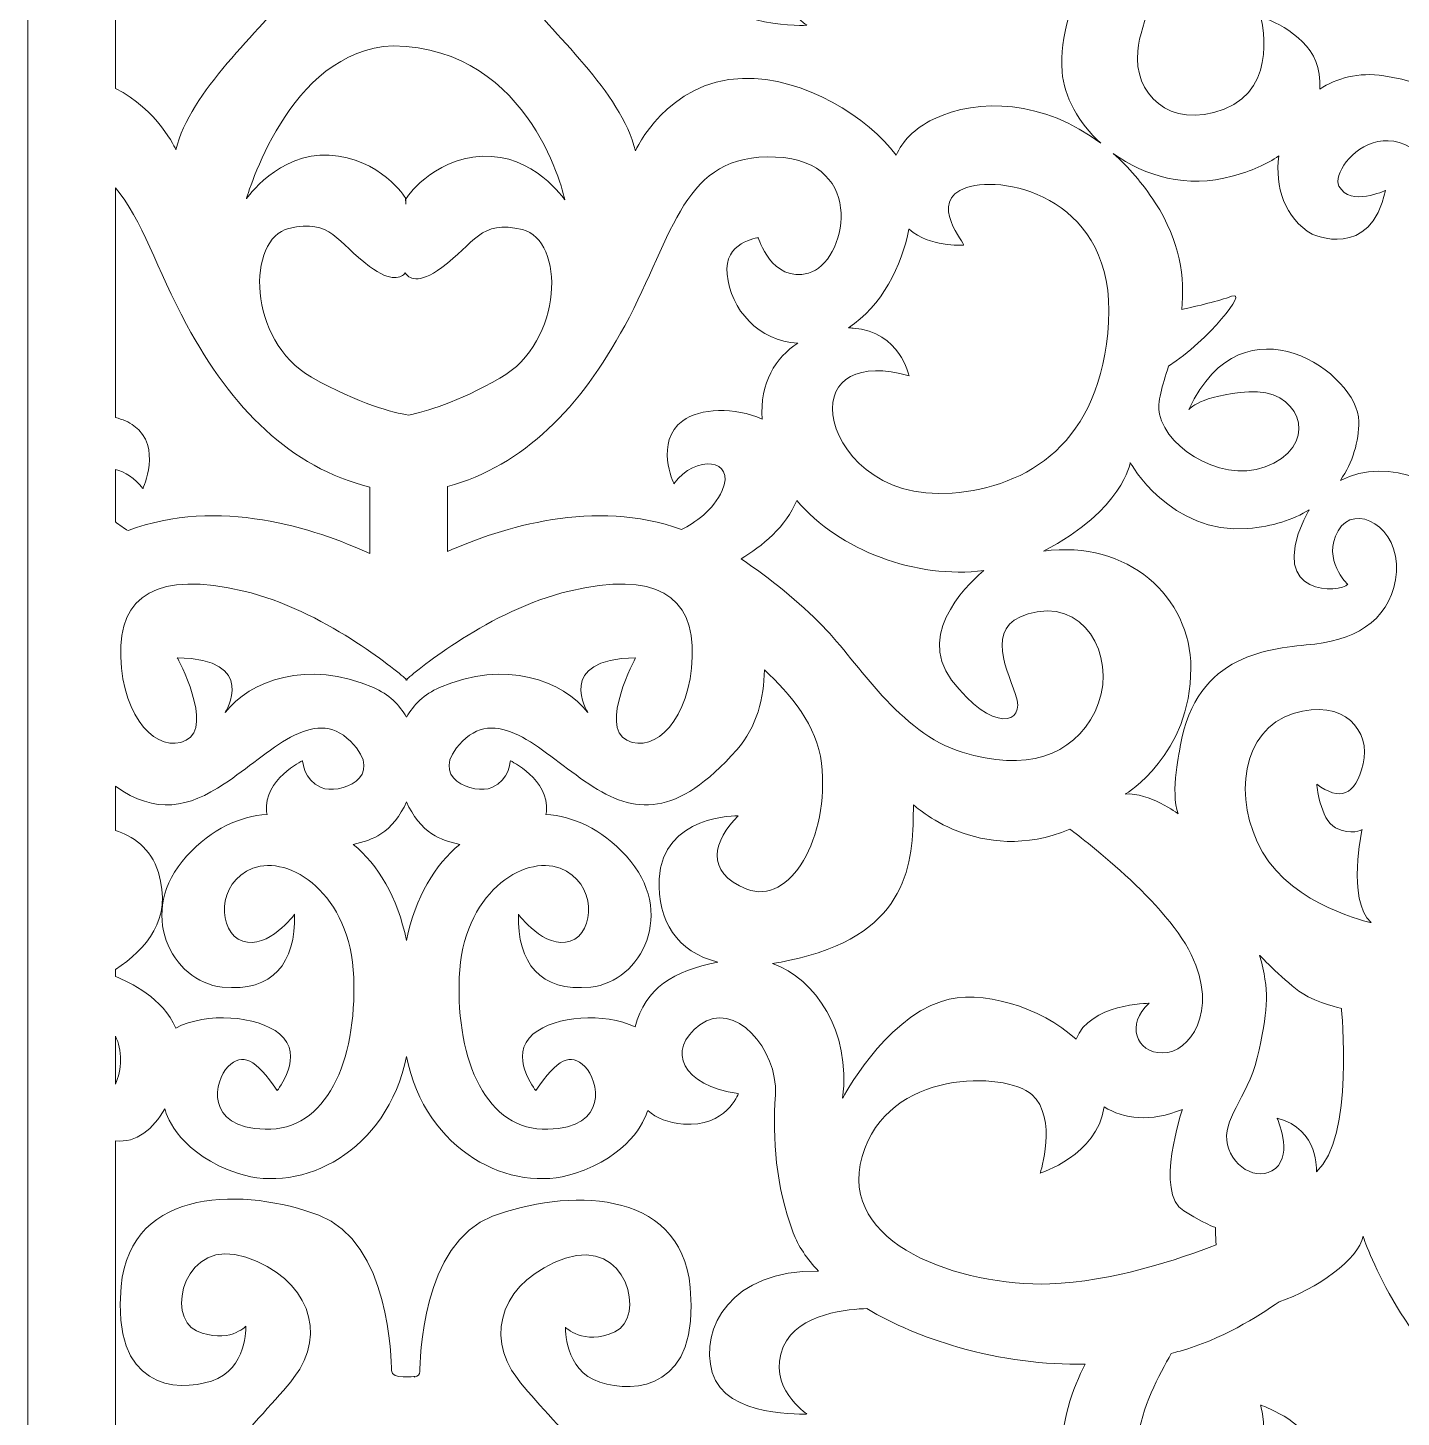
# Model space of a CAD drawing. Header units: centimetres. Extents: x 11.9 to 35.9, y -12.9 to 10.3.
# Drawn here: x 11.898 to 16.064, y 2.754 to 6.968 of the extents above; entities that cross this region are included whole.
import ezdxf

# ---------------------------------------------------------------- set-up
doc = ezdxf.new("R2010")
doc.units = ezdxf.units.CM
doc.header["$MEASUREMENT"] = 0
doc.layers.add('layer 1', color=7, linetype='Continuous')

msp = doc.modelspace()

# ---------------------------------------------------------------- linework, layer by layer
at = {"layer": 'layer 1', "color": 242, "lineweight": 9}
for points, knots in [([(11.89757, 10.312), (11.89757, 10.312), (23.25708, 10.312), (23.25708, 10.312), (23.25708, 10.312), (23.25708, 10.312), (23.25708, -12.93846), (23.25708, -12.93846), (23.25708, -12.93846), (23.25708, -12.93846), (11.89757, -12.93846), (11.89757, -12.93846), (11.89757, -12.93846), (11.89757, -12.93846), (11.89757, 10.312), (11.89757, 10.312)], [0, 0, 0, 0, 0.2, 0.2, 0.2, 0.2, 0.4, 0.4, 0.4, 0.4, 0.6, 0.6, 0.6, 0.6, 1, 1, 1, 1]), ([(12.16329, 6.78386), (12.16329, 6.78386), (12.16329, 7.80465), (12.16329, 7.80465), (12.16329, 7.80465), (12.22733, 7.79621), (12.27875, 7.84083), (12.31296, 7.90133), (12.31296, 7.90133), (12.32061, 7.87391), (12.36172, 7.76241), (12.53703, 7.70498), (12.53703, 7.70498), (12.72886, 7.64221), (12.98832, 7.77133), (13.0463, 8.06028), (13.0463, 8.06028), (13.10427, 7.77133), (13.36379, 7.64221), (13.55556, 7.70498), (13.55556, 7.70498), (13.72142, 7.75931), (13.76724, 7.86201), (13.77815, 7.89618), (13.77815, 7.89618), (13.80425, 7.87278), (13.84024, 7.85901), (13.88634, 7.85523), (13.88634, 7.85523), (14.01539, 7.84456), (14.05288, 7.94736), (14.05288, 7.94736), (14.05288, 7.94736), (13.88214, 7.97215), (13.83222, 8.07845), (13.9363, 8.15641), (13.9363, 8.15641), (14.0404, 8.23433), (14.1736, 8.08199), (14.16532, 7.94379), (14.16532, 7.94379), (14.15696, 7.80562), (14.16532, 7.67098), (14.21938, 7.52566), (14.21938, 7.52566), (14.23445, 7.4853), (14.26079, 7.446), (14.29627, 7.40877), (14.29627, 7.40877), (14.02983, 7.41343), (13.93528, 7.2355), (13.97368, 7.10152), (13.97368, 7.10152), (14.01361, 6.96221), (14.26113, 6.9758), (14.26113, 6.9758), (14.26113, 6.9758), (14.26113, 6.9758), (14.13739, 7.05738), (14.18932, 7.17968), (14.18932, 7.17968), (14.23325, 7.2832), (14.3942, 7.29429), (14.44281, 7.29522), (14.44281, 7.29522), (14.5221, 7.24807), (14.61657, 7.208), (14.71897, 7.17847), (14.71897, 7.17847), (14.8513, 7.14026), (14.98257, 7.12485), (15.10471, 7.12686), (15.10471, 7.12686), (15.06936, 7.05619), (15.02631, 6.94497), (15.03487, 6.83469), (15.03487, 6.83469), (15.04067, 6.7594), (15.08446, 6.6801), (15.15247, 6.61791), (15.15247, 6.61791), (14.98029, 6.74817), (14.78077, 6.7572), (14.6448, 6.69112), (14.6448, 6.69112), (14.58593, 6.66249), (14.5506, 6.62351), (14.53181, 6.58196), (14.53181, 6.58196), (14.4483, 6.69404), (14.254, 6.82047), (14.06536, 6.81463), (14.06536, 6.81463), (13.83637, 6.80753), (13.74061, 6.59494), (13.74061, 6.59494), (13.74061, 6.59494), (13.69901, 6.77209), (13.48669, 6.9528), (13.38258, 7.08746), (13.38258, 7.08746), (13.27849, 7.22209), (13.34094, 7.38864), (13.52832, 7.45246), (13.52832, 7.45246), (13.71566, 7.51623), (13.77396, 7.27173), (13.6782, 7.22916), (13.6782, 7.22916), (13.58248, 7.18666), (13.52832, 7.24338), (13.52832, 7.24338), (13.52832, 7.24338), (13.52832, 7.24338), (13.52416, 7.11225), (13.63239, 7.07683), (13.63239, 7.07683), (13.74061, 7.04139), (13.9363, 7.05556), (13.90716, 7.36385), (13.90716, 7.36385), (13.878, 7.67213), (13.52416, 7.66145), (13.30763, 7.57997), (13.30763, 7.57997), (13.09114, 7.49849), (13.08698, 7.13703), (13.08698, 7.10872), (13.08698, 7.10872), (13.08698, 7.09995), (13.08017, 7.09489), (13.07079, 7.0921), (13.07079, 7.0921), (13.07079, 7.0921), (13.07146, 7.0944), (13.07146, 7.0944), (13.07146, 7.0944), (13.07146, 7.0944), (13.00067, 7.08375), (13.00067, 7.11213), (13.00067, 7.11213), (13.00067, 7.14044), (12.99652, 7.50187), (12.78003, 7.58337), (12.78003, 7.58337), (12.56356, 7.66487), (12.20966, 7.67554), (12.1805, 7.36724), (12.1805, 7.36724), (12.15136, 7.05897), (12.34703, 7.0448), (12.45529, 7.08025), (12.45529, 7.08025), (12.56356, 7.11566), (12.55936, 7.24675), (12.55936, 7.24675), (12.55936, 7.24675), (12.55936, 7.24675), (12.50525, 7.19006), (12.4095, 7.23259), (12.4095, 7.23259), (12.31376, 7.2751), (12.37206, 7.51959), (12.55936, 7.4558), (12.55936, 7.4558), (12.74673, 7.39204), (12.80916, 7.22551), (12.70509, 7.09086), (12.70509, 7.09086), (12.60102, 6.95617), (12.38867, 6.7755), (12.34703, 6.59832), (12.34703, 6.59832), (12.34703, 6.59832), (12.29133, 6.72202), (12.16329, 6.78386)], [0, 0, 0, 0, 0.0222222, 0.0222222, 0.0222222, 0.0222222, 0.0444444, 0.0444444, 0.0444444, 0.0444444, 0.0666667, 0.0666667, 0.0666667, 0.0666667, 0.0888889, 0.0888889, 0.0888889, 0.0888889, 0.1111111, 0.1111111, 0.1111111, 0.1111111, 0.1333333, 0.1333333, 0.1333333, 0.1333333, 0.1555556, 0.1555556, 0.1555556, 0.1555556, 0.1777778, 0.1777778, 0.1777778, 0.1777778, 0.2, 0.2, 0.2, 0.2, 0.2222222, 0.2222222, 0.2222222, 0.2222222, 0.2444444, 0.2444444, 0.2444444, 0.2444444, 0.2666667, 0.2666667, 0.2666667, 0.2666667, 0.2888889, 0.2888889, 0.2888889, 0.2888889, 0.3111111, 0.3111111, 0.3111111, 0.3111111, 0.3333333, 0.3333333, 0.3333333, 0.3333333, 0.3555556, 0.3555556, 0.3555556, 0.3555556, 0.3777778, 0.3777778, 0.3777778, 0.3777778, 0.4, 0.4, 0.4, 0.4, 0.4222222, 0.4222222, 0.4222222, 0.4222222, 0.4444444, 0.4444444, 0.4444444, 0.4444444, 0.4666667, 0.4666667, 0.4666667, 0.4666667, 0.4888889, 0.4888889, 0.4888889, 0.4888889, 0.5111111, 0.5111111, 0.5111111, 0.5111111, 0.5333333, 0.5333333, 0.5333333, 0.5333333, 0.5555556, 0.5555556, 0.5555556, 0.5555556, 0.5777778, 0.5777778, 0.5777778, 0.5777778, 0.6, 0.6, 0.6, 0.6, 0.6222222, 0.6222222, 0.6222222, 0.6222222, 0.6444444, 0.6444444, 0.6444444, 0.6444444, 0.6666667, 0.6666667, 0.6666667, 0.6666667, 0.6888889, 0.6888889, 0.6888889, 0.6888889, 0.7111111, 0.7111111, 0.7111111, 0.7111111, 0.7333333, 0.7333333, 0.7333333, 0.7333333, 0.7555556, 0.7555556, 0.7555556, 0.7555556, 0.7777778, 0.7777778, 0.7777778, 0.7777778, 0.8, 0.8, 0.8, 0.8, 0.8222222, 0.8222222, 0.8222222, 0.8222222, 0.8444444, 0.8444444, 0.8444444, 0.8444444, 0.8666667, 0.8666667, 0.8666667, 0.8666667, 0.8888889, 0.8888889, 0.8888889, 0.8888889, 0.9111111, 0.9111111, 0.9111111, 0.9111111, 0.9333333, 0.9333333, 0.9333333, 0.9333333, 0.9555556, 0.9555556, 0.9555556, 0.9555556, 1, 1, 1, 1]), ([(15.81668, 6.78184), (15.81838, 6.81362), (15.81341, 6.84274), (15.80483, 6.86586), (15.80483, 6.86586), (15.77099, 6.95711), (15.63704, 7.00296), (15.63704, 7.00296), (15.63704, 7.00296), (15.63704, 7.00296), (15.69687, 6.78699), (15.52685, 6.72181), (15.52685, 6.72181), (15.35686, 6.65658), (15.25166, 6.77188), (15.26459, 6.89734), (15.26459, 6.89734), (15.27438, 6.99235), (15.33006, 7.09473), (15.36634, 7.15968), (15.36634, 7.15968), (15.37541, 7.16191), (15.38436, 7.16425), (15.39321, 7.16668), (15.39321, 7.16668), (15.51603, 7.20056), (15.63005, 7.27164), (15.69375, 7.31634), (15.69375, 7.31634), (15.80543, 7.35235), (15.93525, 7.44627), (15.94792, 7.51458), (15.94792, 7.51458), (15.94792, 7.51458), (16.07049, 7.15628), (16.29962, 7.04748), (16.29962, 7.04748), (16.40919, 6.99538), (16.53336, 7.01806), (16.64597, 7.08314), (16.64597, 7.08314), (16.64711, 7.04432), (16.66743, 7.00616), (16.71984, 6.97348), (16.71984, 6.97348), (16.71984, 6.97348), (16.65931, 7.10228), (16.77531, 7.15381), (16.77531, 7.15381), (16.89134, 7.20531), (17.15872, 7.13662), (17.17888, 7.01643), (17.17888, 7.01643), (17.19706, 6.90797), (17.10031, 6.79956), (17.08121, 6.77939), (17.08121, 6.77939), (17.07015, 6.78381), (17.05839, 6.78775), (17.04587, 6.79119), (17.04587, 6.79119), (16.7889, 6.86159), (16.46663, 6.69112), (16.35339, 6.52426), (16.35339, 6.52426), (16.35339, 6.52426), (16.31853, 6.77998), (16.01085, 6.82293), (16.01085, 6.82293), (15.93321, 6.83375), (15.86781, 6.81613), (15.81668, 6.78184)], [0, 0, 0, 0, 0.0526316, 0.0526316, 0.0526316, 0.0526316, 0.1052632, 0.1052632, 0.1052632, 0.1052632, 0.1578947, 0.1578947, 0.1578947, 0.1578947, 0.2105263, 0.2105263, 0.2105263, 0.2105263, 0.2631579, 0.2631579, 0.2631579, 0.2631579, 0.3157895, 0.3157895, 0.3157895, 0.3157895, 0.3684211, 0.3684211, 0.3684211, 0.3684211, 0.4210526, 0.4210526, 0.4210526, 0.4210526, 0.4736842, 0.4736842, 0.4736842, 0.4736842, 0.5263158, 0.5263158, 0.5263158, 0.5263158, 0.5789474, 0.5789474, 0.5789474, 0.5789474, 0.6315789, 0.6315789, 0.6315789, 0.6315789, 0.6842105, 0.6842105, 0.6842105, 0.6842105, 0.7368421, 0.7368421, 0.7368421, 0.7368421, 0.7894737, 0.7894737, 0.7894737, 0.7894737, 0.8421053, 0.8421053, 0.8421053, 0.8421053, 0.8947368, 0.8947368, 0.8947368, 0.8947368, 1, 1, 1, 1]), ([(13.04387, 6.4335), (13.04387, 6.4335), (13.04329, 6.45241), (13.04329, 6.45241), (13.04329, 6.45241), (13.04329, 6.45241), (12.96734, 6.57336), (12.81205, 6.58178), (12.81205, 6.58178), (12.6568, 6.59023), (12.56097, 6.44964), (12.56097, 6.44964), (12.56097, 6.44964), (12.56097, 6.44964), (12.68727, 6.90203), (13.00636, 6.91344), (13.00636, 6.91344), (13.00636, 6.91344), (13.00636, 6.91328), (13.00636, 6.91328), (13.00636, 6.91328), (13.43025, 6.90731), (13.52671, 6.44623), (13.52671, 6.44623), (13.52671, 6.44623), (13.52671, 6.44623), (13.43094, 6.58678), (13.27562, 6.57838), (13.27562, 6.57838), (13.12035, 6.56992), (13.04436, 6.44902), (13.04436, 6.44902), (13.04436, 6.44902), (13.04436, 6.44902), (13.04387, 6.4335), (13.04387, 6.4335)], [0, 0, 0, 0, 0.1, 0.1, 0.1, 0.1, 0.2, 0.2, 0.2, 0.2, 0.3, 0.3, 0.3, 0.3, 0.4, 0.4, 0.4, 0.4, 0.5, 0.5, 0.5, 0.5, 0.6, 0.6, 0.6, 0.6, 0.7, 0.7, 0.7, 0.7, 0.8, 0.8, 0.8, 0.8, 1, 1, 1, 1]), ([(15.19036, 6.58689), (15.28537, 6.51756), (15.41444, 6.48074), (15.55099, 6.51782), (15.55099, 6.51782), (15.6094, 6.53367), (15.65604, 6.55502), (15.6929, 6.57963), (15.6929, 6.57963), (15.67926, 6.4863), (15.71001, 6.39084), (15.79395, 6.34204), (15.79395, 6.34204), (15.79395, 6.34204), (15.97046, 6.26051), (16.01588, 6.47513), (16.01588, 6.47513), (16.01588, 6.47513), (15.90997, 6.42364), (15.87465, 6.48801), (15.87465, 6.48801), (15.83933, 6.5524), (16.09659, 6.83576), (16.26304, 6.33348), (16.26304, 6.33348), (16.26304, 6.33348), (16.32358, 5.92995), (16.44967, 5.81404), (16.44967, 5.81404), (16.57581, 5.69811), (16.65144, 5.57359), (16.58083, 5.4448), (16.58083, 5.4448), (16.51427, 5.32336), (16.41627, 5.26687), (16.26577, 5.28599), (16.26577, 5.28599), (16.2772, 5.33292), (16.27985, 5.38163), (16.26771, 5.42919), (16.26771, 5.42919), (16.22664, 5.59061), (16.0224, 5.67027), (15.87908, 5.59545), (15.87908, 5.59545), (15.91715, 5.65034), (15.93502, 5.71404), (15.93502, 5.77422), (15.93502, 5.77422), (15.93502, 5.91765), (15.58484, 6.16786), (15.41966, 5.81078), (15.41966, 5.81078), (15.41966, 5.81078), (15.45271, 5.85293), (15.60134, 5.86421), (15.60134, 5.86421), (15.75004, 5.87545), (15.81611, 5.72084), (15.67734, 5.64773), (15.67734, 5.64773), (15.53857, 5.57461), (15.35357, 5.68706), (15.33047, 5.79673), (15.33047, 5.79673), (15.32294, 5.83247), (15.33922, 5.88167), (15.35803, 5.94191), (15.35803, 5.94191), (15.47866, 6.02117), (15.60326, 6.17456), (15.54853, 6.1538), (15.54853, 6.1538), (15.51208, 6.14003), (15.4445, 6.12413), (15.39776, 6.11389), (15.39776, 6.11389), (15.40778, 6.20929), (15.39451, 6.31874), (15.31726, 6.43776), (15.31726, 6.43776), (15.27866, 6.49724), (15.23577, 6.54663), (15.19036, 6.58689)], [0, 0, 0, 0, 0.0454545, 0.0454545, 0.0454545, 0.0454545, 0.0909091, 0.0909091, 0.0909091, 0.0909091, 0.1363636, 0.1363636, 0.1363636, 0.1363636, 0.1818182, 0.1818182, 0.1818182, 0.1818182, 0.2272727, 0.2272727, 0.2272727, 0.2272727, 0.2727273, 0.2727273, 0.2727273, 0.2727273, 0.3181818, 0.3181818, 0.3181818, 0.3181818, 0.3636364, 0.3636364, 0.3636364, 0.3636364, 0.4090909, 0.4090909, 0.4090909, 0.4090909, 0.4545455, 0.4545455, 0.4545455, 0.4545455, 0.5, 0.5, 0.5, 0.5, 0.5454545, 0.5454545, 0.5454545, 0.5454545, 0.5909091, 0.5909091, 0.5909091, 0.5909091, 0.6363636, 0.6363636, 0.6363636, 0.6363636, 0.6818182, 0.6818182, 0.6818182, 0.6818182, 0.7272727, 0.7272727, 0.7272727, 0.7272727, 0.7727273, 0.7727273, 0.7727273, 0.7727273, 0.8181818, 0.8181818, 0.8181818, 0.8181818, 0.8636364, 0.8636364, 0.8636364, 0.8636364, 0.9090909, 0.9090909, 0.9090909, 0.9090909, 1, 1, 1, 1]), ([(14.23325, 6.01211), (14.16663, 5.96794), (14.11706, 5.89155), (14.12539, 5.78119), (14.12539, 5.78119), (14.04201, 5.81884), (13.93637, 5.81459), (13.88441, 5.77646), (13.88441, 5.77646), (13.79765, 5.71281), (13.85747, 5.58552), (13.85747, 5.58552), (13.85747, 5.58552), (13.92332, 5.67461), (14.04595, 5.66193), (14.00408, 5.56516), (14.00408, 5.56516), (13.97752, 5.50378), (13.91966, 5.46595), (13.88089, 5.44651), (13.88089, 5.44651), (13.61784, 5.54229), (13.33508, 5.45306), (13.17026, 5.37942), (13.17026, 5.37942), (13.17026, 5.37942), (13.17026, 5.57656), (13.17026, 5.57656), (13.17026, 5.57656), (13.4027, 5.64028), (13.57418, 5.8165), (13.70843, 6.06465), (13.70843, 6.06465), (13.86088, 6.34637), (13.88269, 6.58732), (14.16571, 6.57619), (14.16571, 6.57619), (14.44885, 6.56505), (14.37912, 6.25373), (14.26589, 6.22404), (14.26589, 6.22404), (14.15271, 6.19443), (14.11349, 6.33158), (14.11349, 6.33158), (14.11349, 6.33158), (14.11349, 6.33158), (14.00676, 6.31805), (14.01915, 6.22074), (14.01915, 6.22074), (14.02839, 6.1143), (14.11584, 6.01668), (14.23325, 6.01211)], [0, 0, 0, 0, 0.0714286, 0.0714286, 0.0714286, 0.0714286, 0.1428571, 0.1428571, 0.1428571, 0.1428571, 0.2142857, 0.2142857, 0.2142857, 0.2142857, 0.2857143, 0.2857143, 0.2857143, 0.2857143, 0.3571429, 0.3571429, 0.3571429, 0.3571429, 0.4285714, 0.4285714, 0.4285714, 0.4285714, 0.5, 0.5, 0.5, 0.5, 0.5714286, 0.5714286, 0.5714286, 0.5714286, 0.6428571, 0.6428571, 0.6428571, 0.6428571, 0.7142857, 0.7142857, 0.7142857, 0.7142857, 0.7857143, 0.7857143, 0.7857143, 0.7857143, 0.8571429, 0.8571429, 0.8571429, 0.8571429, 1, 1, 1, 1]), ([(14.57054, 6.3577), (14.57062, 6.35766), (14.57071, 6.35757), (14.57075, 6.35747), (14.57075, 6.35747), (14.6361, 6.30189), (14.72755, 6.30934), (14.73624, 6.30934), (14.73624, 6.30934), (14.74495, 6.30934), (14.62305, 6.44277), (14.74495, 6.4835), (14.74495, 6.4835), (14.86688, 6.52426), (15.19786, 6.44647), (15.17612, 6.07581), (15.17612, 6.07581), (15.15434, 5.70514), (14.92788, 5.5754), (14.70141, 5.55688), (14.70141, 5.55688), (14.47494, 5.53831), (14.35301, 5.68662), (14.33996, 5.79409), (14.33996, 5.79409), (14.32691, 5.90156), (14.41832, 5.95718), (14.57075, 5.91273), (14.57075, 5.91273), (14.57075, 5.91273), (14.54464, 6.04612), (14.40091, 6.05726), (14.40091, 6.05726), (14.39627, 6.05763), (14.39156, 6.05782), (14.38675, 6.05787), (14.38675, 6.05787), (14.4878, 6.12358), (14.54938, 6.24752), (14.57054, 6.3577)], [0, 0, 0, 0, 0.0909091, 0.0909091, 0.0909091, 0.0909091, 0.1818182, 0.1818182, 0.1818182, 0.1818182, 0.2727273, 0.2727273, 0.2727273, 0.2727273, 0.3636364, 0.3636364, 0.3636364, 0.3636364, 0.4545455, 0.4545455, 0.4545455, 0.4545455, 0.5454545, 0.5454545, 0.5454545, 0.5454545, 0.6363636, 0.6363636, 0.6363636, 0.6363636, 0.7272727, 0.7272727, 0.7272727, 0.7272727, 0.8181818, 0.8181818, 0.8181818, 0.8181818, 1, 1, 1, 1]), ([(12.16329, 5.46991), (12.16329, 5.46991), (12.16329, 5.6281), (12.16329, 5.6281), (12.16329, 5.6281), (12.1915, 5.62168), (12.22274, 5.60278), (12.24655, 5.57053), (12.24655, 5.57053), (12.24655, 5.57053), (12.30636, 5.69781), (12.21961, 5.76142), (12.21961, 5.76142), (12.20468, 5.77239), (12.1853, 5.78059), (12.16329, 5.78578), (12.16329, 5.78578), (12.16329, 5.78578), (12.16329, 6.48312), (12.16329, 6.48312), (12.16329, 6.48312), (12.24407, 6.38888), (12.28852, 6.23571), (12.37922, 6.0681), (12.37922, 6.0681), (12.51691, 5.81362), (12.69369, 5.63479), (12.93523, 5.57525), (12.93523, 5.57525), (12.93523, 5.57525), (12.93523, 5.37357), (12.93523, 5.37357), (12.93523, 5.37357), (12.77065, 5.44909), (12.47483, 5.54716), (12.20217, 5.44302), (12.20217, 5.44302), (12.18966, 5.45035), (12.17633, 5.45929), (12.16329, 5.46991)], [0, 0, 0, 0, 0.0909091, 0.0909091, 0.0909091, 0.0909091, 0.1818182, 0.1818182, 0.1818182, 0.1818182, 0.2727273, 0.2727273, 0.2727273, 0.2727273, 0.3636364, 0.3636364, 0.3636364, 0.3636364, 0.4545455, 0.4545455, 0.4545455, 0.4545455, 0.5454545, 0.5454545, 0.5454545, 0.5454545, 0.6363636, 0.6363636, 0.6363636, 0.6363636, 0.7272727, 0.7272727, 0.7272727, 0.7272727, 0.8181818, 0.8181818, 0.8181818, 0.8181818, 1, 1, 1, 1]), ([(13.05267, 5.79319), (13.00849, 5.80076), (12.90377, 5.82605), (12.7581, 5.90868), (12.7581, 5.90868), (12.56212, 6.01992), (12.56097, 6.32871), (12.68981, 6.35962), (12.68981, 6.35962), (12.81863, 6.39055), (12.83517, 6.31751), (12.93433, 6.24438), (12.93433, 6.24438), (13.00158, 6.19472), (13.03078, 6.20991), (13.0426, 6.22477), (13.0426, 6.22477), (13.05256, 6.20925), (13.0809, 6.1875), (13.1534, 6.24098), (13.1534, 6.24098), (13.2525, 6.31408), (13.26902, 6.38718), (13.39786, 6.35624), (13.39786, 6.35624), (13.52671, 6.32532), (13.52554, 6.01649), (13.32957, 5.90529), (13.32957, 5.90529), (13.20075, 5.83223), (13.10393, 5.80401), (13.05267, 5.79319)], [0, 0, 0, 0, 0.1111111, 0.1111111, 0.1111111, 0.1111111, 0.2222222, 0.2222222, 0.2222222, 0.2222222, 0.3333333, 0.3333333, 0.3333333, 0.3333333, 0.4444444, 0.4444444, 0.4444444, 0.4444444, 0.5555556, 0.5555556, 0.5555556, 0.5555556, 0.6666667, 0.6666667, 0.6666667, 0.6666667, 0.7777778, 0.7777778, 0.7777778, 0.7777778, 1, 1, 1, 1]), ([(15.78477, 5.50649), (15.77872, 5.49672), (15.77316, 5.48629), (15.76817, 5.47523), (15.76817, 5.47523), (15.65991, 5.23786), (15.88054, 5.25558), (15.90137, 5.28035), (15.90137, 5.28035), (15.90137, 5.28035), (15.82198, 5.35468), (15.8724, 5.44265), (15.8724, 5.44265), (15.92284, 5.53067), (16.05905, 5.4534), (16.04895, 5.31817), (16.04895, 5.31817), (16.03888, 5.18294), (15.93798, 5.11425), (15.80179, 5.09923), (15.80179, 5.09923), (15.6656, 5.0842), (15.44341, 5.07485), (15.39348, 4.78786), (15.39348, 4.78786), (15.39348, 4.78786), (15.36182, 4.64685), (15.38735, 4.58428), (15.38735, 4.58428), (15.38735, 4.58428), (15.29787, 4.64957), (15.22751, 4.64411), (15.22751, 4.64411), (15.22751, 4.64411), (15.42576, 4.76291), (15.42576, 5.026), (15.42576, 5.026), (15.42576, 5.24145), (15.23478, 5.41637), (14.97851, 5.38059), (14.97851, 5.38059), (15.22148, 5.50664), (15.24145, 5.64952), (15.24145, 5.64952), (15.24145, 5.64952), (15.24145, 5.64952), (15.3634, 5.43087), (15.59855, 5.44941), (15.59855, 5.44941), (15.67405, 5.45533), (15.73576, 5.47618), (15.78477, 5.50649)], [0, 0, 0, 0, 0.0714286, 0.0714286, 0.0714286, 0.0714286, 0.1428571, 0.1428571, 0.1428571, 0.1428571, 0.2142857, 0.2142857, 0.2142857, 0.2142857, 0.2857143, 0.2857143, 0.2857143, 0.2857143, 0.3571429, 0.3571429, 0.3571429, 0.3571429, 0.4285714, 0.4285714, 0.4285714, 0.4285714, 0.5, 0.5, 0.5, 0.5, 0.5714286, 0.5714286, 0.5714286, 0.5714286, 0.6428571, 0.6428571, 0.6428571, 0.6428571, 0.7142857, 0.7142857, 0.7142857, 0.7142857, 0.7857143, 0.7857143, 0.7857143, 0.7857143, 0.8571429, 0.8571429, 0.8571429, 0.8571429, 1, 1, 1, 1]), ([(14.23009, 5.53488), (14.36027, 5.38173), (14.59309, 5.2956), (14.7977, 5.32195), (14.7977, 5.32195), (14.77159, 5.30052), (14.58535, 5.13942), (14.69995, 4.98981), (14.69995, 4.98981), (14.82305, 4.82921), (14.92702, 4.85248), (14.89418, 4.94563), (14.89418, 4.94563), (14.86133, 5.03873), (14.79571, 5.16909), (14.95986, 5.197), (14.95986, 5.197), (15.12395, 5.22494), (15.20324, 5.03175), (15.13484, 4.89438), (15.13484, 4.89438), (15.0665, 4.75703), (14.92351, 4.71178), (14.73189, 4.77107), (14.73189, 4.77107), (14.5403, 4.83038), (14.41832, 5.04166), (14.30948, 5.15284), (14.30948, 5.15284), (14.23731, 5.22653), (14.14989, 5.29855), (14.06108, 5.35711), (14.06108, 5.35711), (14.12346, 5.39477), (14.19915, 5.45602), (14.23009, 5.53488)], [0, 0, 0, 0, 0.1, 0.1, 0.1, 0.1, 0.2, 0.2, 0.2, 0.2, 0.3, 0.3, 0.3, 0.3, 0.4, 0.4, 0.4, 0.4, 0.5, 0.5, 0.5, 0.5, 0.6, 0.6, 0.6, 0.6, 0.7, 0.7, 0.7, 0.7, 0.8, 0.8, 0.8, 0.8, 1, 1, 1, 1]), ([(13.0463, 4.87702), (13.06702, 4.9146), (13.09958, 4.94655), (13.14679, 4.96727), (13.14679, 4.96727), (13.34498, 5.05446), (13.52341, 4.98698), (13.59608, 4.89136), (13.59608, 4.89136), (13.59608, 4.89136), (13.49365, 5.05446), (13.74143, 5.05724), (13.74143, 5.05724), (13.74143, 5.05724), (13.6291, 4.84923), (13.71502, 4.80706), (13.71502, 4.80706), (13.80087, 4.76486), (13.90661, 4.87171), (13.91322, 5.06006), (13.91322, 5.06006), (13.91985, 5.24846), (13.80087, 5.32154), (13.53991, 5.25967), (13.53991, 5.25967), (13.29907, 5.2026), (13.08074, 5.02102), (13.04847, 4.99334), (13.04847, 4.99334), (13.04847, 4.99334), (13.04823, 4.98981), (13.04823, 4.98981), (13.04823, 4.98981), (13.04823, 4.98981), (13.04756, 4.99039), (13.0463, 4.9915), (13.0463, 4.9915), (13.04503, 4.99039), (13.04436, 4.98981), (13.04436, 4.98981), (13.04436, 4.98981), (13.04436, 4.98981), (13.04419, 4.99334), (13.04419, 4.99334), (13.04419, 4.99334), (13.01202, 5.02094), (12.79365, 5.20257), (12.55273, 5.25967), (12.55273, 5.25967), (12.29175, 5.32154), (12.17281, 5.24846), (12.1794, 5.06006), (12.1794, 5.06006), (12.18603, 4.87171), (12.29175, 4.76486), (12.37765, 4.80706), (12.37765, 4.80706), (12.46352, 4.84923), (12.35119, 5.05724), (12.35119, 5.05724), (12.35119, 5.05724), (12.59898, 5.05446), (12.49653, 4.89136), (12.49653, 4.89136), (12.49653, 4.89136), (12.56923, 4.98698), (12.74764, 5.05446), (12.94585, 4.96727), (12.94585, 4.96727), (12.99304, 4.94655), (13.02561, 4.9146), (13.0463, 4.87702)], [0, 0, 0, 0, 0.0526316, 0.0526316, 0.0526316, 0.0526316, 0.1052632, 0.1052632, 0.1052632, 0.1052632, 0.1578947, 0.1578947, 0.1578947, 0.1578947, 0.2105263, 0.2105263, 0.2105263, 0.2105263, 0.2631579, 0.2631579, 0.2631579, 0.2631579, 0.3157895, 0.3157895, 0.3157895, 0.3157895, 0.3684211, 0.3684211, 0.3684211, 0.3684211, 0.4210526, 0.4210526, 0.4210526, 0.4210526, 0.4736842, 0.4736842, 0.4736842, 0.4736842, 0.5263158, 0.5263158, 0.5263158, 0.5263158, 0.5789474, 0.5789474, 0.5789474, 0.5789474, 0.6315789, 0.6315789, 0.6315789, 0.6315789, 0.6842105, 0.6842105, 0.6842105, 0.6842105, 0.7368421, 0.7368421, 0.7368421, 0.7368421, 0.7894737, 0.7894737, 0.7894737, 0.7894737, 0.8421053, 0.8421053, 0.8421053, 0.8421053, 0.8947368, 0.8947368, 0.8947368, 0.8947368, 1, 1, 1, 1]), ([(14.13191, 5.02081), (14.21074, 4.94911), (14.29214, 4.8498), (14.3051, 4.73773), (14.3051, 4.73773), (14.33124, 4.51164), (14.2093, 4.30408), (14.07864, 4.35595), (14.07864, 4.35595), (13.94798, 4.40784), (13.97849, 4.50422), (14.05251, 4.57839), (14.05251, 4.57839), (14.05251, 4.57839), (13.82171, 4.58206), (13.81298, 4.38563), (13.81298, 4.38563), (13.80743, 4.26022), (13.86622, 4.16446), (13.99094, 4.13467), (13.99094, 4.13467), (13.85608, 4.10686), (13.7707, 4.05682), (13.73966, 3.93763), (13.73966, 3.93763), (13.64613, 3.9827), (13.49792, 3.9716), (13.431, 3.9165), (13.431, 3.9165), (13.35286, 3.85205), (13.43857, 3.74477), (13.43857, 3.74477), (13.43857, 3.74477), (13.50416, 3.84134), (13.54448, 3.86064), (13.58738, 3.81776), (13.58738, 3.81776), (13.63025, 3.77483), (13.66063, 3.63256), (13.4752, 3.62732), (13.4752, 3.62732), (13.28978, 3.62202), (13.19707, 3.83246), (13.20632, 4.08757), (13.20632, 4.08757), (13.2156, 4.34276), (13.40105, 4.46112), (13.51231, 4.41901), (13.51231, 4.41901), (13.62357, 4.37692), (13.62049, 4.22437), (13.54322, 4.19804), (13.54322, 4.19804), (13.46594, 4.17177), (13.38561, 4.27962), (13.38561, 4.27962), (13.38561, 4.27962), (13.38251, 4.13232), (13.45049, 4.04289), (13.60504, 4.0587), (13.60504, 4.0587), (13.75954, 4.07444), (13.8677, 4.28752), (13.71321, 4.45585), (13.71321, 4.45585), (13.63632, 4.5396), (13.55179, 4.5771), (13.46909, 4.58201), (13.46909, 4.58201), (13.46974, 4.58483), (13.47025, 4.58762), (13.47054, 4.59051), (13.47054, 4.59051), (13.48046, 4.68896), (13.36152, 4.74513), (13.36152, 4.74513), (13.36152, 4.74513), (13.36152, 4.74513), (13.35822, 4.68611), (13.30536, 4.66365), (13.30536, 4.66365), (13.2525, 4.64112), (13.10383, 4.69175), (13.21616, 4.80423), (13.21616, 4.80423), (13.3285, 4.91666), (13.46021, 4.76736), (13.59959, 4.6747), (13.59959, 4.6747), (13.73894, 4.58206), (13.86522, 4.57092), (14.04816, 4.77849), (14.04816, 4.77849), (14.10963, 4.8483), (14.1308, 4.93561), (14.13191, 5.02081)], [0, 0, 0, 0, 0.04, 0.04, 0.04, 0.04, 0.08, 0.08, 0.08, 0.08, 0.12, 0.12, 0.12, 0.12, 0.16, 0.16, 0.16, 0.16, 0.2, 0.2, 0.2, 0.2, 0.24, 0.24, 0.24, 0.24, 0.28, 0.28, 0.28, 0.28, 0.32, 0.32, 0.32, 0.32, 0.36, 0.36, 0.36, 0.36, 0.4, 0.4, 0.4, 0.4, 0.44, 0.44, 0.44, 0.44, 0.48, 0.48, 0.48, 0.48, 0.52, 0.52, 0.52, 0.52, 0.56, 0.56, 0.56, 0.56, 0.6, 0.6, 0.6, 0.6, 0.64, 0.64, 0.64, 0.64, 0.68, 0.68, 0.68, 0.68, 0.72, 0.72, 0.72, 0.72, 0.76, 0.76, 0.76, 0.76, 0.8, 0.8, 0.8, 0.8, 0.84, 0.84, 0.84, 0.84, 0.88, 0.88, 0.88, 0.88, 0.92, 0.92, 0.92, 0.92, 1, 1, 1, 1]), ([(15.94523, 4.53673), (15.94523, 4.53673), (15.89739, 4.32542), (15.97219, 4.25413), (15.97219, 4.25413), (15.97219, 4.25413), (15.73588, 4.30507), (15.64317, 4.468), (15.64317, 4.468), (15.55039, 4.63092), (15.58034, 4.83966), (15.73588, 4.88806), (15.73588, 4.88806), (15.89139, 4.93639), (15.97219, 4.83458), (15.94825, 4.73529), (15.94825, 4.73529), (15.9243, 4.63598), (15.87643, 4.62331), (15.80761, 4.67421), (15.80761, 4.67421), (15.80761, 4.67421), (15.81663, 4.56729), (15.86446, 4.54182), (15.86446, 4.54182), (15.91233, 4.51638), (15.94523, 4.53673), (15.94523, 4.53673)], [0, 0, 0, 0, 0.125, 0.125, 0.125, 0.125, 0.25, 0.25, 0.25, 0.25, 0.375, 0.375, 0.375, 0.375, 0.5, 0.5, 0.5, 0.5, 0.625, 0.625, 0.625, 0.625, 0.75, 0.75, 0.75, 0.75, 1, 1, 1, 1]), ([(12.16329, 4.09095), (12.16329, 4.09095), (12.16329, 4.11149), (12.16329, 4.11149), (12.16329, 4.11149), (12.25832, 4.17563), (12.33709, 4.26281), (12.29365, 4.40606), (12.29365, 4.40606), (12.27068, 4.48182), (12.21438, 4.51714), (12.16329, 4.53349), (12.16329, 4.53349), (12.16329, 4.53349), (12.16329, 4.66785), (12.16329, 4.66785), (12.16329, 4.66785), (12.28657, 4.58051), (12.38597, 4.60351), (12.49305, 4.6747), (12.49305, 4.6747), (12.63243, 4.76736), (12.76416, 4.91666), (12.87645, 4.80423), (12.87645, 4.80423), (12.9888, 4.69175), (12.8401, 4.64112), (12.78726, 4.66365), (12.78726, 4.66365), (12.73444, 4.68611), (12.73112, 4.74513), (12.73112, 4.74513), (12.73112, 4.74513), (12.73112, 4.74513), (12.61219, 4.68896), (12.62209, 4.59051), (12.62209, 4.59051), (12.62239, 4.58762), (12.62287, 4.58483), (12.62352, 4.58201), (12.62352, 4.58201), (12.54088, 4.5771), (12.45631, 4.5396), (12.37944, 4.45585), (12.37944, 4.45585), (12.22494, 4.28752), (12.33307, 4.07444), (12.48762, 4.0587), (12.48762, 4.0587), (12.64214, 4.04289), (12.71011, 4.13232), (12.70702, 4.27962), (12.70702, 4.27962), (12.70702, 4.27962), (12.62669, 4.17177), (12.54942, 4.19804), (12.54942, 4.19804), (12.47216, 4.22437), (12.46906, 4.37692), (12.58034, 4.41901), (12.58034, 4.41901), (12.69159, 4.46112), (12.87701, 4.34276), (12.88629, 4.08757), (12.88629, 4.08757), (12.89556, 3.83246), (12.80285, 3.62202), (12.61739, 3.62732), (12.61739, 3.62732), (12.43196, 3.63256), (12.46238, 3.77483), (12.50527, 3.81776), (12.50527, 3.81776), (12.5481, 3.86064), (12.58846, 3.84134), (12.65407, 3.74477), (12.65407, 3.74477), (12.65407, 3.74477), (12.73982, 3.85205), (12.66162, 3.9165), (12.66162, 3.9165), (12.59308, 3.97295), (12.43913, 3.9832), (12.34617, 3.93415), (12.34617, 3.93415), (12.30892, 4.02475), (12.20693, 4.07365), (12.16329, 4.09095)], [0, 0, 0, 0, 0.0434783, 0.0434783, 0.0434783, 0.0434783, 0.0869565, 0.0869565, 0.0869565, 0.0869565, 0.1304348, 0.1304348, 0.1304348, 0.1304348, 0.173913, 0.173913, 0.173913, 0.173913, 0.2173913, 0.2173913, 0.2173913, 0.2173913, 0.2608696, 0.2608696, 0.2608696, 0.2608696, 0.3043478, 0.3043478, 0.3043478, 0.3043478, 0.3478261, 0.3478261, 0.3478261, 0.3478261, 0.3913043, 0.3913043, 0.3913043, 0.3913043, 0.4347826, 0.4347826, 0.4347826, 0.4347826, 0.4782609, 0.4782609, 0.4782609, 0.4782609, 0.5217391, 0.5217391, 0.5217391, 0.5217391, 0.5652174, 0.5652174, 0.5652174, 0.5652174, 0.6086957, 0.6086957, 0.6086957, 0.6086957, 0.6521739, 0.6521739, 0.6521739, 0.6521739, 0.6956522, 0.6956522, 0.6956522, 0.6956522, 0.7391304, 0.7391304, 0.7391304, 0.7391304, 0.7826087, 0.7826087, 0.7826087, 0.7826087, 0.826087, 0.826087, 0.826087, 0.826087, 0.8695652, 0.8695652, 0.8695652, 0.8695652, 0.9130435, 0.9130435, 0.9130435, 0.9130435, 1, 1, 1, 1]), ([(13.0463, 4.19947), (13.07347, 4.33248), (13.13295, 4.43002), (13.20816, 4.49159), (13.20816, 4.49159), (13.17723, 4.49731), (13.14811, 4.50758), (13.12366, 4.52304), (13.12366, 4.52304), (13.09246, 4.54277), (13.06538, 4.57784), (13.0463, 4.62021), (13.0463, 4.62021), (13.02724, 4.57784), (13.00016, 4.54277), (12.96898, 4.52304), (12.96898, 4.52304), (12.94453, 4.50758), (12.91539, 4.49731), (12.88449, 4.49159), (12.88449, 4.49159), (12.95966, 4.43002), (13.01912, 4.33248), (13.0463, 4.19947)], [0, 0, 0, 0, 0.1428571, 0.1428571, 0.1428571, 0.1428571, 0.2857143, 0.2857143, 0.2857143, 0.2857143, 0.4285714, 0.4285714, 0.4285714, 0.4285714, 0.5714286, 0.5714286, 0.5714286, 0.5714286, 0.7142857, 0.7142857, 0.7142857, 0.7142857, 1, 1, 1, 1]), ([(14.15617, 4.13054), (14.19051, 4.13523), (14.22746, 4.14304), (14.26704, 4.15429), (14.26704, 4.15429), (14.58062, 4.24324), (14.58383, 4.45607), (14.58383, 4.61171), (14.58383, 4.61171), (14.58383, 4.61171), (14.78416, 4.42265), (15.05856, 4.53756), (15.05856, 4.53756), (15.05856, 4.53756), (15.34265, 4.3301), (15.42702, 4.15704), (15.42702, 4.15704), (15.51144, 3.98401), (15.42152, 3.85888), (15.3401, 3.85888), (15.3401, 3.85888), (15.25872, 3.85888), (15.22759, 3.94654), (15.29939, 4.00963), (15.29939, 4.00963), (15.29939, 4.00963), (15.11688, 4.00785), (15.07759, 3.90045), (15.07759, 3.90045), (14.97054, 3.99849), (14.78862, 4.05419), (14.66902, 4.01541), (14.66902, 4.01541), (14.49417, 3.95869), (14.3693, 3.72133), (14.3693, 3.72133), (14.3693, 3.72133), (14.39492, 3.92615), (14.28709, 4.08254), (14.15617, 4.13054)], [0, 0, 0, 0, 0.0909091, 0.0909091, 0.0909091, 0.0909091, 0.1818182, 0.1818182, 0.1818182, 0.1818182, 0.2727273, 0.2727273, 0.2727273, 0.2727273, 0.3636364, 0.3636364, 0.3636364, 0.3636364, 0.4545455, 0.4545455, 0.4545455, 0.4545455, 0.5454545, 0.5454545, 0.5454545, 0.5454545, 0.6363636, 0.6363636, 0.6363636, 0.6363636, 0.7272727, 0.7272727, 0.7272727, 0.7272727, 0.8181818, 0.8181818, 0.8181818, 0.8181818, 1, 1, 1, 1]), ([(15.88225, 3.99409), (15.88225, 3.99409), (15.92213, 3.59991), (15.80635, 3.49796), (15.80635, 3.49796), (15.80635, 3.49796), (15.81722, 3.62774), (15.68695, 3.66125), (15.68695, 3.66125), (15.68695, 3.66125), (15.73613, 3.55451), (15.68204, 3.50848), (15.68204, 3.50848), (15.62798, 3.46247), (15.54192, 3.51892), (15.53455, 3.59427), (15.53455, 3.59427), (15.52715, 3.66956), (15.60582, 3.73444), (15.63285, 3.86835), (15.63285, 3.86835), (15.65995, 4.00225), (15.66409, 4.04542), (15.63419, 4.15491), (15.63419, 4.15491), (15.63419, 4.15491), (15.71494, 4.07089), (15.76279, 4.04035), (15.76279, 4.04035), (15.81064, 4.00979), (15.88225, 3.99409), (15.88225, 3.99409)], [0, 0, 0, 0, 0.1111111, 0.1111111, 0.1111111, 0.1111111, 0.2222222, 0.2222222, 0.2222222, 0.2222222, 0.3333333, 0.3333333, 0.3333333, 0.3333333, 0.4444444, 0.4444444, 0.4444444, 0.4444444, 0.5555556, 0.5555556, 0.5555556, 0.5555556, 0.6666667, 0.6666667, 0.6666667, 0.6666667, 0.7777778, 0.7777778, 0.7777778, 0.7777778, 1, 1, 1, 1]), ([(12.16329, 2.56744), (12.16329, 2.56744), (12.16329, 3.59279), (12.16329, 3.59279), (12.16329, 3.59279), (12.22733, 3.58434), (12.27875, 3.62897), (12.31296, 3.68947), (12.31296, 3.68947), (12.32061, 3.66205), (12.36172, 3.55054), (12.53703, 3.49312), (12.53703, 3.49312), (12.72886, 3.43034), (12.98832, 3.55947), (13.0463, 3.84841), (13.0463, 3.84841), (13.10427, 3.55947), (13.36379, 3.43034), (13.55556, 3.49312), (13.55556, 3.49312), (13.72142, 3.54745), (13.76724, 3.65015), (13.77815, 3.68432), (13.77815, 3.68432), (13.80425, 3.66092), (13.84024, 3.64715), (13.88634, 3.64337), (13.88634, 3.64337), (14.01539, 3.6327), (14.05288, 3.7355), (14.05288, 3.7355), (14.05288, 3.7355), (13.88214, 3.76029), (13.83222, 3.86659), (13.9363, 3.94455), (13.9363, 3.94455), (14.0404, 4.02247), (14.1736, 3.87013), (14.16532, 3.73193), (14.16532, 3.73193), (14.15696, 3.59376), (14.16532, 3.45912), (14.21938, 3.3138), (14.21938, 3.3138), (14.23445, 3.27344), (14.26079, 3.23414), (14.29627, 3.19691), (14.29627, 3.19691), (14.02983, 3.20156), (13.93528, 3.02364), (13.97368, 2.88965), (13.97368, 2.88965), (14.01361, 2.75035), (14.26113, 2.76393), (14.26113, 2.76393), (14.26113, 2.76393), (14.26113, 2.76393), (14.13739, 2.84551), (14.18932, 2.96782), (14.18932, 2.96782), (14.23325, 3.07134), (14.3942, 3.08242), (14.44281, 3.08336), (14.44281, 3.08336), (14.5221, 3.03621), (14.61657, 2.99614), (14.71897, 2.96661), (14.71897, 2.96661), (14.8513, 2.9284), (14.98257, 2.91298), (15.10471, 2.915), (15.10471, 2.915), (15.06936, 2.84433), (15.02631, 2.73311), (15.03487, 2.62282), (15.03487, 2.62282), (15.04891, 2.44037), (15.2859, 2.23396), (15.55099, 2.30596), (15.55099, 2.30596), (15.60985, 2.32194), (15.65675, 2.34347), (15.69374, 2.36831), (15.69374, 2.36831), (15.67822, 2.27337), (15.70848, 2.17535), (15.79395, 2.12566), (15.79395, 2.12566), (15.79395, 2.12566), (15.97046, 2.04414), (16.01588, 2.25875), (16.01588, 2.25875), (16.01588, 2.25875), (15.90997, 2.20727), (15.87465, 2.27163), (15.87465, 2.27163), (15.83933, 2.33602), (16.09659, 2.61938), (16.26304, 2.1171), (16.26304, 2.1171), (16.26304, 2.1171), (16.32358, 1.71357), (16.44967, 1.59766), (16.44967, 1.59766), (16.57581, 1.48173), (16.65144, 1.35721), (16.58083, 1.22842), (16.58083, 1.22842), (16.51427, 1.10698), (16.41627, 1.05049), (16.26577, 1.06961), (16.26577, 1.06961), (16.2772, 1.11654), (16.27985, 1.16525), (16.26771, 1.21281), (16.26771, 1.21281), (16.22664, 1.37423), (16.0224, 1.4539), (15.87908, 1.37907), (15.87908, 1.37907), (15.91715, 1.43396), (15.93502, 1.49766), (15.93502, 1.55785), (15.93502, 1.55785), (15.93502, 1.70127), (15.58484, 1.95148), (15.41966, 1.59441), (15.41966, 1.59441), (15.41966, 1.59441), (15.45271, 1.63656), (15.60134, 1.64784), (15.60134, 1.64784), (15.75004, 1.65908), (15.81611, 1.50446), (15.67734, 1.43135), (15.67734, 1.43135), (15.53857, 1.35823), (15.35357, 1.47069), (15.33047, 1.58036), (15.33047, 1.58036), (15.32294, 1.61609), (15.33922, 1.66529), (15.35803, 1.72553), (15.35803, 1.72553), (15.47866, 1.80479), (15.60326, 1.95818), (15.54853, 1.93743), (15.54853, 1.93743), (15.51208, 1.92365), (15.4445, 1.90775), (15.39776, 1.89751), (15.39776, 1.89751), (15.40778, 1.99292), (15.39451, 2.10236), (15.31726, 2.22138), (15.31726, 2.22138), (15.12565, 2.51664), (14.82771, 2.56365), (14.6448, 2.47474), (14.6448, 2.47474), (14.58593, 2.44611), (14.5506, 2.40714), (14.53181, 2.36558), (14.53181, 2.36558), (14.4483, 2.47766), (14.254, 2.60409), (14.06536, 2.59826), (14.06536, 2.59826), (13.83637, 2.59115), (13.74061, 2.37857), (13.74061, 2.37857), (13.74061, 2.37857), (13.69901, 2.55571), (13.48669, 2.73642), (13.38258, 2.87108), (13.38258, 2.87108), (13.27849, 3.00571), (13.34094, 3.17226), (13.52832, 3.23609), (13.52832, 3.23609), (13.71566, 3.29985), (13.77396, 3.05536), (13.6782, 3.01279), (13.6782, 3.01279), (13.58248, 2.97028), (13.52832, 3.027), (13.52832, 3.027), (13.52832, 3.027), (13.52832, 3.027), (13.52416, 2.89587), (13.63239, 2.86045), (13.63239, 2.86045), (13.74061, 2.82501), (13.9363, 2.83919), (13.90716, 3.14747), (13.90716, 3.14747), (13.878, 3.45575), (13.52416, 3.44508), (13.30763, 3.36359), (13.30763, 3.36359), (13.09114, 3.28211), (13.08698, 2.92066), (13.08698, 2.89235), (13.08698, 2.89235), (13.08698, 2.88357), (13.08017, 2.87852), (13.07079, 2.87572), (13.07079, 2.87572), (13.07079, 2.87572), (13.07146, 2.87803), (13.07146, 2.87803), (13.07146, 2.87803), (13.07146, 2.87803), (13.00067, 2.86737), (13.00067, 2.89575), (13.00067, 2.89575), (13.00067, 2.92406), (12.99652, 3.28549), (12.78003, 3.36699), (12.78003, 3.36699), (12.56356, 3.4485), (12.20966, 3.45916), (12.1805, 3.15087), (12.1805, 3.15087), (12.15136, 2.84259), (12.34703, 2.82842), (12.45529, 2.86387), (12.45529, 2.86387), (12.56356, 2.89928), (12.55936, 3.03037), (12.55936, 3.03037), (12.55936, 3.03037), (12.55936, 3.03037), (12.50525, 2.97368), (12.4095, 3.01621), (12.4095, 3.01621), (12.31376, 3.05873), (12.37206, 3.30322), (12.55936, 3.23943), (12.55936, 3.23943), (12.74673, 3.17567), (12.80916, 3.00913), (12.70509, 2.87448), (12.70509, 2.87448), (12.60102, 2.73979), (12.38867, 2.55912), (12.34703, 2.38194), (12.34703, 2.38194), (12.34703, 2.38194), (12.29133, 2.50561), (12.16329, 2.56744)], [0, 0, 0, 0, 0.015625, 0.015625, 0.015625, 0.015625, 0.03125, 0.03125, 0.03125, 0.03125, 0.046875, 0.046875, 0.046875, 0.046875, 0.0625, 0.0625, 0.0625, 0.0625, 0.078125, 0.078125, 0.078125, 0.078125, 0.09375, 0.09375, 0.09375, 0.09375, 0.109375, 0.109375, 0.109375, 0.109375, 0.125, 0.125, 0.125, 0.125, 0.140625, 0.140625, 0.140625, 0.140625, 0.15625, 0.15625, 0.15625, 0.15625, 0.171875, 0.171875, 0.171875, 0.171875, 0.1875, 0.1875, 0.1875, 0.1875, 0.203125, 0.203125, 0.203125, 0.203125, 0.21875, 0.21875, 0.21875, 0.21875, 0.234375, 0.234375, 0.234375, 0.234375, 0.25, 0.25, 0.25, 0.25, 0.265625, 0.265625, 0.265625, 0.265625, 0.28125, 0.28125, 0.28125, 0.28125, 0.296875, 0.296875, 0.296875, 0.296875, 0.3125, 0.3125, 0.3125, 0.3125, 0.328125, 0.328125, 0.328125, 0.328125, 0.34375, 0.34375, 0.34375, 0.34375, 0.359375, 0.359375, 0.359375, 0.359375, 0.375, 0.375, 0.375, 0.375, 0.390625, 0.390625, 0.390625, 0.390625, 0.40625, 0.40625, 0.40625, 0.40625, 0.421875, 0.421875, 0.421875, 0.421875, 0.4375, 0.4375, 0.4375, 0.4375, 0.453125, 0.453125, 0.453125, 0.453125, 0.46875, 0.46875, 0.46875, 0.46875, 0.484375, 0.484375, 0.484375, 0.484375, 0.5, 0.5, 0.5, 0.5, 0.515625, 0.515625, 0.515625, 0.515625, 0.53125, 0.53125, 0.53125, 0.53125, 0.546875, 0.546875, 0.546875, 0.546875, 0.5625, 0.5625, 0.5625, 0.5625, 0.578125, 0.578125, 0.578125, 0.578125, 0.59375, 0.59375, 0.59375, 0.59375, 0.609375, 0.609375, 0.609375, 0.609375, 0.625, 0.625, 0.625, 0.625, 0.640625, 0.640625, 0.640625, 0.640625, 0.65625, 0.65625, 0.65625, 0.65625, 0.671875, 0.671875, 0.671875, 0.671875, 0.6875, 0.6875, 0.6875, 0.6875, 0.703125, 0.703125, 0.703125, 0.703125, 0.71875, 0.71875, 0.71875, 0.71875, 0.734375, 0.734375, 0.734375, 0.734375, 0.75, 0.75, 0.75, 0.75, 0.765625, 0.765625, 0.765625, 0.765625, 0.78125, 0.78125, 0.78125, 0.78125, 0.796875, 0.796875, 0.796875, 0.796875, 0.8125, 0.8125, 0.8125, 0.8125, 0.828125, 0.828125, 0.828125, 0.828125, 0.84375, 0.84375, 0.84375, 0.84375, 0.859375, 0.859375, 0.859375, 0.859375, 0.875, 0.875, 0.875, 0.875, 0.890625, 0.890625, 0.890625, 0.890625, 0.90625, 0.90625, 0.90625, 0.90625, 0.921875, 0.921875, 0.921875, 0.921875, 0.9375, 0.9375, 0.9375, 0.9375, 0.953125, 0.953125, 0.953125, 0.953125, 0.96875, 0.96875, 0.96875, 0.96875, 1, 1, 1, 1]), ([(12.16329, 3.7646), (12.16329, 3.7646), (12.16329, 3.90963), (12.16329, 3.90963), (12.16329, 3.90963), (12.1845, 3.87041), (12.1841, 3.80538), (12.16329, 3.7646)], [0, 0, 0, 0, 0.3333333, 0.3333333, 0.3333333, 0.3333333, 1, 1, 1, 1]), ([(15.1627, 3.69522), (15.22125, 3.6589), (15.30382, 3.64775), (15.4, 3.68773), (15.4, 3.68773), (15.4, 3.68773), (15.31386, 3.43418), (15.40445, 3.37978), (15.40445, 3.37978), (15.49501, 3.32539), (15.50035, 3.32989), (15.50035, 3.32989), (15.50035, 3.32989), (15.50035, 3.32989), (15.49989, 3.30764), (15.50251, 3.27665), (15.50251, 3.27665), (15.39299, 3.23447), (15.18433, 3.16415), (14.99734, 3.15847), (14.99734, 3.15847), (14.72878, 3.15032), (14.35154, 3.2782), (14.42826, 3.54485), (14.42826, 3.54485), (14.50498, 3.81153), (14.86307, 3.80333), (14.94295, 3.7326), (14.94295, 3.7326), (15.02288, 3.66187), (14.96878, 3.49456), (14.96878, 3.49456), (14.96878, 3.49456), (14.96878, 3.49456), (15.14079, 3.54725), (15.1627, 3.69522)], [0, 0, 0, 0, 0.1, 0.1, 0.1, 0.1, 0.2, 0.2, 0.2, 0.2, 0.3, 0.3, 0.3, 0.3, 0.4, 0.4, 0.4, 0.4, 0.5, 0.5, 0.5, 0.5, 0.6, 0.6, 0.6, 0.6, 0.7, 0.7, 0.7, 0.7, 0.8, 0.8, 0.8, 0.8, 1, 1, 1, 1]), ([(17.07803, 2.56421), (17.0679, 2.56813), (17.0572, 2.57171), (17.04587, 2.57481), (17.04587, 2.57481), (16.7889, 2.64521), (16.46663, 2.47474), (16.35339, 2.30789), (16.35339, 2.30789), (16.35339, 2.30789), (16.31853, 2.5636), (16.01085, 2.60655), (16.01085, 2.60655), (15.93306, 2.61738), (15.86755, 2.59967), (15.8164, 2.56525), (15.8164, 2.56525), (15.81888, 2.59885), (15.81383, 2.62974), (15.80483, 2.65401), (15.80483, 2.65401), (15.77099, 2.74524), (15.63704, 2.7911), (15.63704, 2.7911), (15.63704, 2.7911), (15.63704, 2.7911), (15.69687, 2.57513), (15.52685, 2.50995), (15.52685, 2.50995), (15.35686, 2.44472), (15.25166, 2.56002), (15.26459, 2.68548), (15.26459, 2.68548), (15.27438, 2.78049), (15.33006, 2.88287), (15.36634, 2.94782), (15.36634, 2.94782), (15.37541, 2.95005), (15.38436, 2.95238), (15.39321, 2.95481), (15.39321, 2.95481), (15.51603, 2.9887), (15.63005, 3.05978), (15.69375, 3.10448), (15.69375, 3.10448), (15.80543, 3.14048), (15.93525, 3.23441), (15.94792, 3.30271), (15.94792, 3.30271), (15.94792, 3.30271), (16.07049, 2.94442), (16.29962, 2.83562), (16.29962, 2.83562), (16.40919, 2.78352), (16.53336, 2.8062), (16.64597, 2.87128), (16.64597, 2.87128), (16.64711, 2.83246), (16.66743, 2.7943), (16.71984, 2.76162), (16.71984, 2.76162), (16.71984, 2.76162), (16.65931, 2.89041), (16.77531, 2.94194), (16.77531, 2.94194), (16.89134, 2.99345), (17.15872, 2.92476), (17.17888, 2.80457), (17.17888, 2.80457), (17.19881, 2.68564), (17.08055, 2.56673), (17.07803, 2.56421)], [0, 0, 0, 0, 0.0526316, 0.0526316, 0.0526316, 0.0526316, 0.1052632, 0.1052632, 0.1052632, 0.1052632, 0.1578947, 0.1578947, 0.1578947, 0.1578947, 0.2105263, 0.2105263, 0.2105263, 0.2105263, 0.2631579, 0.2631579, 0.2631579, 0.2631579, 0.3157895, 0.3157895, 0.3157895, 0.3157895, 0.3684211, 0.3684211, 0.3684211, 0.3684211, 0.4210526, 0.4210526, 0.4210526, 0.4210526, 0.4736842, 0.4736842, 0.4736842, 0.4736842, 0.5263158, 0.5263158, 0.5263158, 0.5263158, 0.5789474, 0.5789474, 0.5789474, 0.5789474, 0.6315789, 0.6315789, 0.6315789, 0.6315789, 0.6842105, 0.6842105, 0.6842105, 0.6842105, 0.7368421, 0.7368421, 0.7368421, 0.7368421, 0.7894737, 0.7894737, 0.7894737, 0.7894737, 0.8421053, 0.8421053, 0.8421053, 0.8421053, 0.8947368, 0.8947368, 0.8947368, 0.8947368, 1, 1, 1, 1])]:
    msp.add_open_spline(points, degree=3, knots=knots, dxfattribs=at)

doc.saveas('drawing.dxf')
